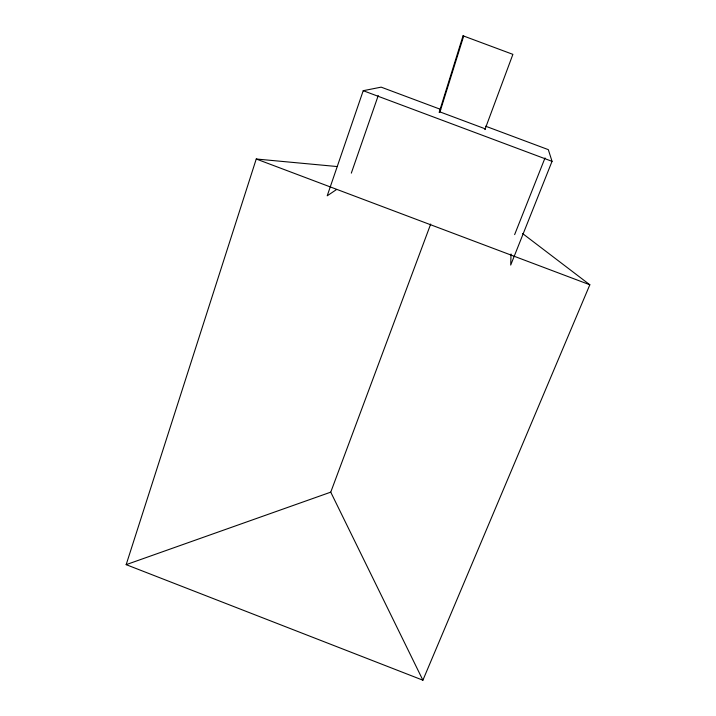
<?xml version="1.0" encoding="UTF-8"?>
<svg xmlns="http://www.w3.org/2000/svg" width="716" height="716" viewBox="0 0 716 716"><rect width="100%" height="100%" fill="white"/><g stroke="black" fill="none" stroke-linecap="round" stroke-linejoin="round"><path stroke-width="1.07" d="M511.027 253.992L510.705 265.063L552.045 161.342L548.313 149.644L485.627 126.204M463.046 35.8L439.15 112.448L439.973 111.911L463.682 36.069L463.046 35.8L512.889 54.353L484.929 129.569L485.287 128.853L439.973 111.911M522.591 233.541L589.832 284.78L422.896 680.2L126.168 564.655L256.247 159.006L337.281 166.559M440.707 109.414L381.154 87.146L363.218 90.699L327.203 195.826L336.422 189.615M351.314 173.147L378.245 95.532M422.896 680.2L330.747 492.152L430.71 224.027M514.634 234.624L545.028 157.932M126.168 564.655L330.747 492.152M363.218 90.699L552.045 161.342M256.247 159.006L589.832 284.78"/></g></svg>
